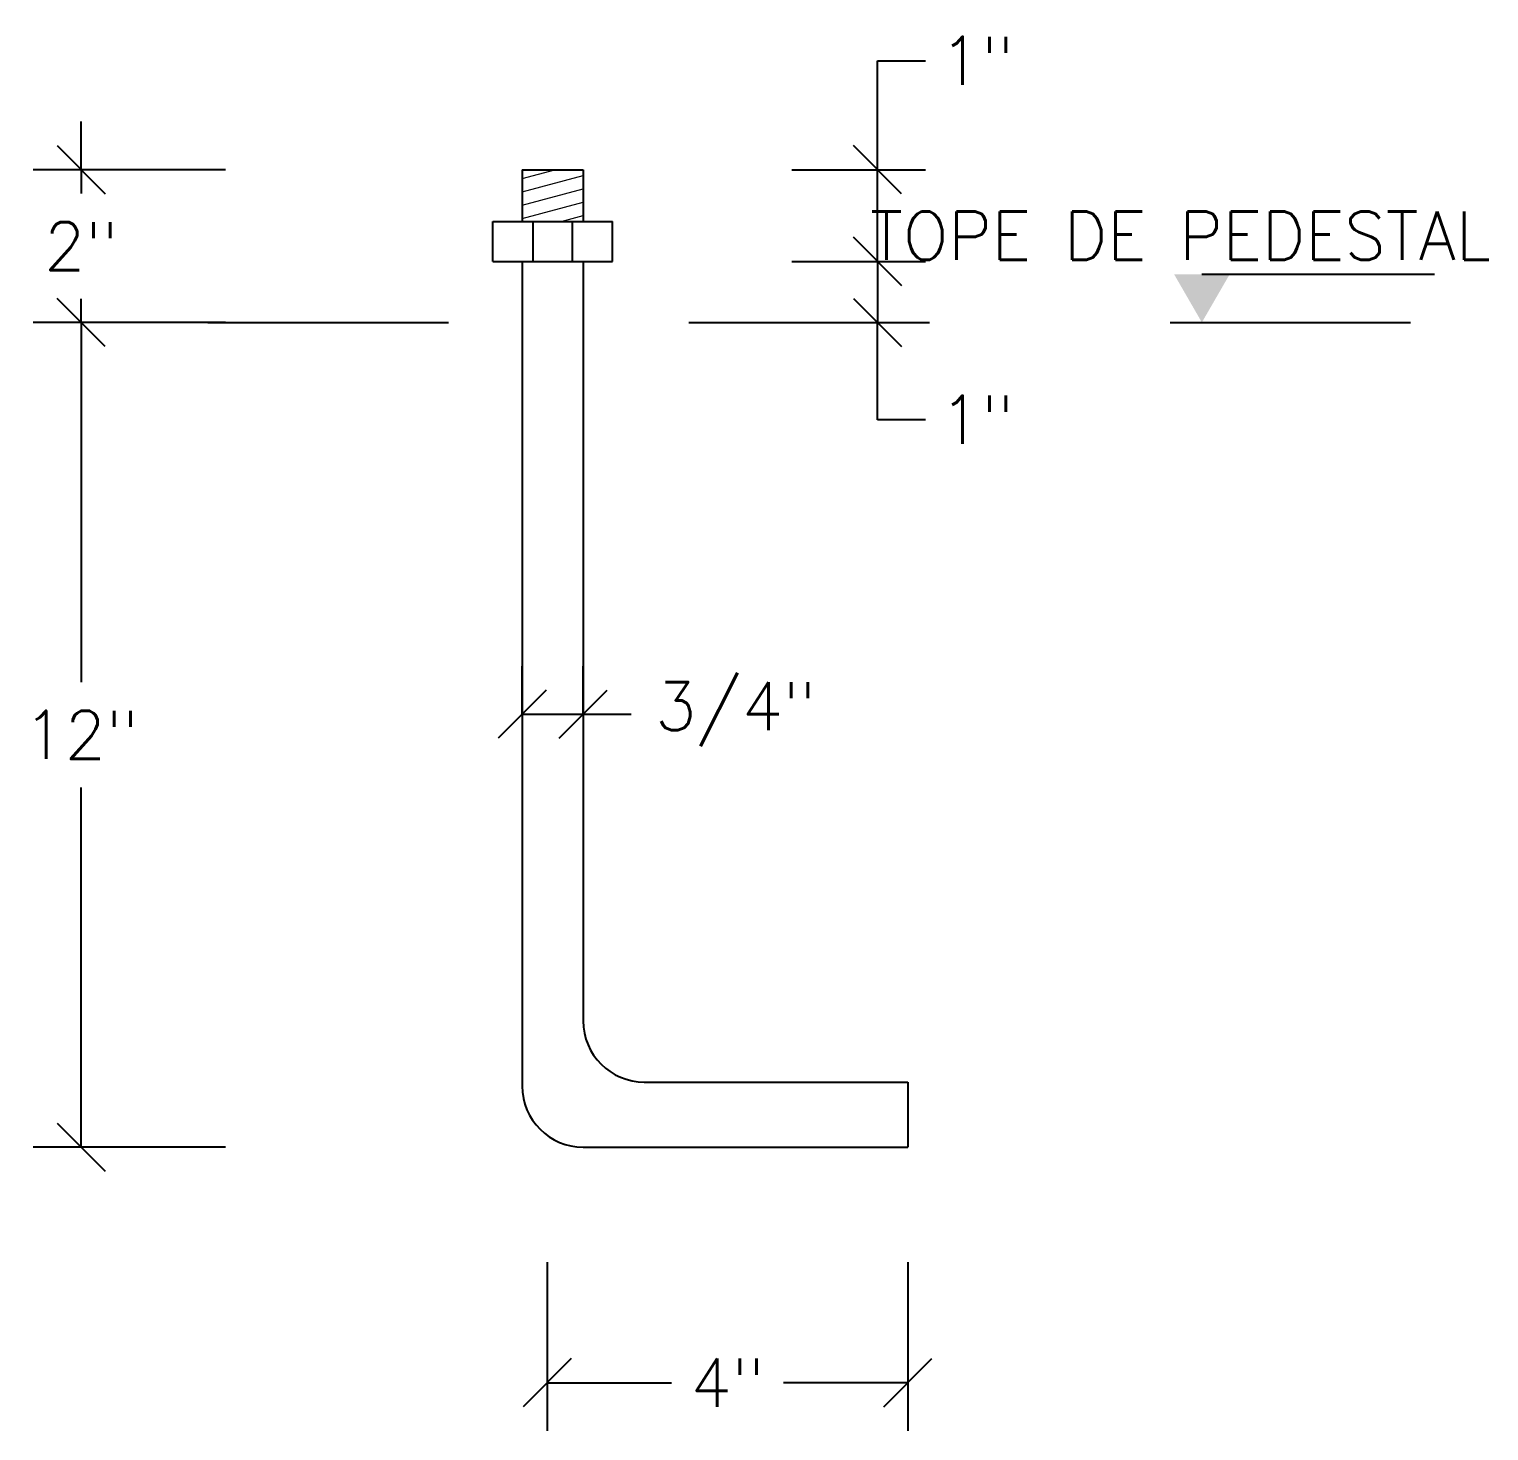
# Model space of a CAD drawing. Header units: metres. Extents: x -44 to 358, y -286 to 66.
# Drawn here: x 142.699 to 143.306, y 15.016 to 15.598 of the extents above; entities that cross this region are included whole.
import ezdxf

# ---------------------------------------------------------------- set-up
doc = ezdxf.new("R2010")
doc.units = ezdxf.units.M
doc.header["$LTSCALE"] = 0.3
doc.header["$PDMODE"] = 3
doc.linetypes.add('HIDDEN2', pattern=[4.7625, 3.175, -1.5875])
for name, color, linetype in [('DIMTEXTO', 4, 'Continuous'), ('HATCH MUROS', 8, 'Continuous'), ('XREF1$0$MUROS', 1, 'Continuous')]:
    doc.layers.add(name, color=color, linetype=linetype)
doc.styles.add('SMPLEX', font='simplex.shx')
doc.dimstyles.new('D-10', dxfattribs={"dimscale": 0.1, "dimtxt": 0.2, "dimasz": 0.2, "dimexe": 0.2, "dimexo": 0.2, "dimgap": 0.1, "dimtad": 0, "dimtih": 1, "dimtoh": 1, "dimzin": 0, "dimdsep": 46, "dimtxsty": 'SMPLEX', "dimblk1": 'OBLIQUE', "dimblk2": 'OBLIQUE', "dimsah": 1, "dimcen": 0.2, "dimclrd": 4, "dimclre": 4, "dimclrt": 4, "dimadec": 0, "dimazin": 0, "dimtfac": 1, "dimtmove": 0, "dimatfit": 3, "dimldrblk": 'OPEN30', "dimfxl": 0.6, "dimfxlon": 1, "dimtolj": 1, "dimtzin": 0, "dimarcsym": 0})

# ---------------------------------------------------------------- blocks, each defined once
blk = doc.blocks.new('_DatumFilled')
at = {"color": 0, "linetype": 'ByBlock'}
blk.add_solid([(0, 0.577), (-1, 0), (0, -0.577)], dxfattribs=at)
blk = doc.blocks.new('_OBLIQUE')
at = {"color": 0, "linetype": 'ByBlock'}
blk.add_line((-0.5, -0.5), (0.5, 0.5), dxfattribs=at)
blk = doc.blocks.new('*D342')
at = {"layer": 'DEFPOINTS', "color": 0, "transparency": 16777216}
for p in [(142.99641, 15.50196), (142.99641, 15.47656), (143.05195, 15.47656)]:
    blk.add_point(p, dxfattribs=at)
at = {"layer": 'DIMTEXTO', "color": 4, "lineweight": -2, "transparency": 16777216}
for p, q in [((143.01641, 15.50196), (143.07195, 15.50196)), ((143.05195, 15.50196), (143.05195, 15.47656)), ((143.01641, 15.47656), (143.07195, 15.47656)), ((143.05195, 15.43612), (143.05195, 15.47656)), ((143.07195, 15.43612), (143.05195, 15.43612))]:
    blk.add_line(p, q, dxfattribs=at)
at = {"layer": 'DIMTEXTO', "color": 4, "lineweight": -2, "transparency": 16777216, "xscale": 0.02, "yscale": 0.02, "zscale": 0.02}
for p, rotation in [((143.05195, 15.50196), 90), ((143.05195, 15.47656), 270)]:
    blk.add_blockref('_OBLIQUE', p, dxfattribs=dict(at, rotation=rotation))
at = {"layer": 'DIMTEXTO', "color": 4, "transparency": 16777216, "insert": (143.09337, 15.43612), "char_height": 0.02, "attachment_point": 5, "style": 'SMPLEX'}
blk.add_mtext('\\A1;1"', dxfattribs=at)
blk = doc.blocks.new('_Open30')
at = {"color": 0, "lineweight": -2}
for p, q in [((-1, 0.268), (0, 0)), ((0, 0), (-1, -0.268)), ((0, 0), (-1, 0))]:
    blk.add_line(p, q, dxfattribs=at)
blk = doc.blocks.new('*D343')
at = {"layer": 'DEFPOINTS', "color": 0, "transparency": 16777216}
for p in [(142.99641, 15.54006), (143.05195, 15.54006), (142.99641, 15.50196)]:
    blk.add_point(p, dxfattribs=at)
at = {"layer": 'DIMTEXTO', "color": 4, "lineweight": -2, "transparency": 16777216}
for p, q in [((143.05195, 15.54006), (143.05195, 15.58536)), ((143.05195, 15.58536), (143.07195, 15.58536)), ((143.01641, 15.54006), (143.07195, 15.54006)), ((143.05195, 15.50196), (143.05195, 15.54006)), ((143.01641, 15.50196), (143.07195, 15.50196))]:
    blk.add_line(p, q, dxfattribs=at)
at = {"layer": 'DIMTEXTO', "color": 4, "lineweight": -2, "transparency": 16777216, "xscale": 0.02, "yscale": 0.02, "zscale": 0.02}
for p, rotation in [((143.05195, 15.54006), 90), ((143.05195, 15.50196), 270)]:
    blk.add_blockref('_OBLIQUE', p, dxfattribs=dict(at, rotation=rotation))
at = {"layer": 'DIMTEXTO', "color": 4, "transparency": 16777216, "insert": (143.09337, 15.58536), "char_height": 0.02, "attachment_point": 5, "style": 'SMPLEX'}
blk.add_mtext('\\A1;1"', dxfattribs=at)
blk = doc.blocks.new('*D344')
at = {"layer": 'DEFPOINTS', "color": 0, "transparency": 16777216}
for p in [(142.91465, 15.10585), (143.06465, 15.10585), (143.06465, 15.03572)]:
    blk.add_point(p, dxfattribs=at)
at = {"layer": 'DIMTEXTO', "color": 4, "lineweight": -2, "transparency": 16777216}
for p, q in [((142.91465, 15.08585), (142.91465, 15.01572)), ((143.06465, 15.08585), (143.06465, 15.01572)), ((142.91465, 15.03572), (142.96631, 15.03572)), ((143.06465, 15.03572), (143.01298, 15.03572))]:
    blk.add_line(p, q, dxfattribs=at)
at = {"layer": 'DIMTEXTO', "color": 4, "lineweight": -2, "transparency": 16777216, "xscale": 0.02, "yscale": 0.02, "zscale": 0.02, "rotation": 180}
blk.add_blockref('_OBLIQUE', (142.91465, 15.03572), dxfattribs=at)
at = {"layer": 'DIMTEXTO', "color": 4, "lineweight": -2, "transparency": 16777216, "xscale": 0.02, "yscale": 0.02, "zscale": 0.02}
blk.add_blockref('_OBLIQUE', (143.06465, 15.03572), dxfattribs=at)
at = {"layer": 'DIMTEXTO', "color": 4, "transparency": 16777216, "insert": (142.98965, 15.03572), "char_height": 0.02, "attachment_point": 5, "style": 'SMPLEX'}
blk.add_mtext('\\A1;4"', dxfattribs=at)
blk = doc.blocks.new('*D345')
at = {"layer": 'DEFPOINTS', "color": 0, "transparency": 16777216}
for p in [(142.83468, 15.54006), (142.72092, 15.47656), (142.83468, 15.47656)]:
    blk.add_point(p, dxfattribs=at)
at = {"layer": 'DIMTEXTO', "color": 4, "lineweight": -2, "transparency": 16777216}
for p, q in [((142.72092, 15.54006), (142.72092, 15.56006)), ((142.78092, 15.54006), (142.70092, 15.54006)), ((142.72092, 15.54006), (142.72092, 15.53022)), ((142.72092, 15.47656), (142.72092, 15.48641)), ((142.78092, 15.47656), (142.70092, 15.47656)), ((142.72092, 15.47656), (142.72092, 15.45656))]:
    blk.add_line(p, q, dxfattribs=at)
at = {"layer": 'DIMTEXTO', "color": 4, "lineweight": -2, "transparency": 16777216, "xscale": 0.02, "yscale": 0.02, "zscale": 0.02}
for p, rotation in [((142.72092, 15.54006), 270), ((142.72092, 15.47656), 90)]:
    blk.add_blockref('_OBLIQUE', p, dxfattribs=dict(at, rotation=rotation))
at = {"layer": 'DIMTEXTO', "color": 4, "transparency": 16777216, "insert": (142.72092, 15.50831), "char_height": 0.02, "attachment_point": 5, "style": 'SMPLEX'}
blk.add_mtext('\\A1;2"', dxfattribs=at)
blk = doc.blocks.new('*D346')
at = {"layer": 'DEFPOINTS', "color": 0, "transparency": 16777216}
for p in [(142.83468, 15.47656), (142.72092, 15.13366), (142.83468, 15.13366)]:
    blk.add_point(p, dxfattribs=at)
at = {"layer": 'DIMTEXTO', "color": 4, "lineweight": -2, "transparency": 16777216}
for p, q in [((142.78092, 15.47656), (142.70092, 15.47656)), ((142.72092, 15.47656), (142.72092, 15.32702)), ((142.72092, 15.13366), (142.72092, 15.28321)), ((142.78092, 15.13366), (142.70092, 15.13366))]:
    blk.add_line(p, q, dxfattribs=at)
at = {"layer": 'DIMTEXTO', "color": 4, "lineweight": -2, "transparency": 16777216, "xscale": 0.02, "yscale": 0.02, "zscale": 0.02}
for p, rotation in [((142.72092, 15.47656), 90), ((142.72092, 15.13366), 270)]:
    blk.add_blockref('_OBLIQUE', p, dxfattribs=dict(at, rotation=rotation))
at = {"layer": 'DIMTEXTO', "color": 4, "transparency": 16777216, "insert": (142.72092, 15.30511), "char_height": 0.02, "attachment_point": 5, "style": 'SMPLEX'}
blk.add_mtext('\\A1;12"', dxfattribs=at)
blk = doc.blocks.new('*D532')
at = {"layer": 'DEFPOINTS', "color": 0, "transparency": 16777216}
for p in [(142.90425, 15.312), (142.92965, 15.31367), (142.92965, 15.312)]:
    blk.add_point(p, dxfattribs=at)
at = {"layer": 'DIMTEXTO', "color": 4, "lineweight": -2, "transparency": 16777216}
for p, q in [((142.90425, 15.31367), (142.90425, 15.33367)), ((142.92965, 15.31367), (142.92965, 15.33367)), ((142.90425, 15.31367), (142.92965, 15.31367)), ((142.92965, 15.31367), (142.94965, 15.31367))]:
    blk.add_line(p, q, dxfattribs=at)
at = {"layer": 'DIMTEXTO', "color": 4, "lineweight": -2, "transparency": 16777216, "xscale": 0.02, "yscale": 0.02, "zscale": 0.02, "rotation": 180}
blk.add_blockref('_OBLIQUE', (142.90425, 15.31367), dxfattribs=at)
at = {"layer": 'DIMTEXTO', "color": 4, "lineweight": -2, "transparency": 16777216, "xscale": 0.02, "yscale": 0.02, "zscale": 0.02}
blk.add_blockref('_OBLIQUE', (142.92965, 15.31367), dxfattribs=at)
at = {"layer": 'DIMTEXTO', "color": 4, "transparency": 16777216, "insert": (142.99298, 15.31367), "char_height": 0.02, "attachment_point": 5, "style": 'SMPLEX'}
blk.add_mtext('\\A1;3/4"', dxfattribs=at)

msp = doc.modelspace()

# ---------------------------------------------------------------- hatches: boundary and pattern name
at = {"layer": 'HATCH MUROS', "lineweight": 0}
h = msp.add_hatch(dxfattribs=at)
h.set_pattern_fill('ANSI31', color=256, scale=0.001693, angle=150, style=0)
h.set_pattern_definition([(195, (209761.354131, 1046288.994324), (0.001391497458928, -0.005193139215322), [])])
h.paths.add_polyline_path([(142.9296471, 15.5400634), (142.9042471, 15.5400634), (142.9042471, 15.5185205), (142.9296471, 15.5185205)])

# ---------------------------------------------------------------- linework, layer by layer
at = {"layer": 'DIMTEXTO', "color": 6}
for p, q in [((142.9042471, 15.5400634), (142.9042471, 15.5185205)), ((142.9042471, 15.5400634), (142.9296471, 15.5400634)), ((142.9042471, 15.5380204), (142.9042471, 15.5185205)), ((142.9296471, 15.5400634), (142.9296471, 15.5185205)), ((142.9296471, 15.5400634), (142.9296471, 15.5185205)), ((142.8921249, 15.5019634), (142.8921249, 15.5185205)), ((142.8921249, 15.5185205), (142.9417693, 15.5185205)), ((142.9087694, 15.5019634), (142.9087694, 15.5185205)), ((142.9251249, 15.5019634), (142.9251249, 15.5185205)), ((142.9417693, 15.5019634), (142.9417693, 15.5185205)), ((142.8921249, 15.5019634), (142.9417693, 15.5019634)), ((142.9042471, 15.5019634), (142.9042471, 15.1590634)), ((142.9296471, 15.5019634), (142.9296471, 15.1861174)), ((142.9550471, 15.1607174), (143.0646471, 15.1607174)), ((143.0646471, 15.1607174), (143.0646471, 15.1336634)), ((142.9296471, 15.1336634), (143.0646471, 15.1336634))]:
    msp.add_line(p, q, dxfattribs=at)
at = {"layer": 'DIMTEXTO'}
msp.add_line((143.1868583, 15.4965734), (143.2835006, 15.4965734), dxfattribs=at)
at = {"layer": 'DIMTEXTO', "color": 6}
for centre in [(142.9550471, 15.1861174), (142.9296471, 15.1590634)]:
    msp.add_arc(centre, 0.0254, 180, 270, dxfattribs=at)
at = {"layer": 'XREF1$0$MUROS', "color": 8, "linetype": 'HIDDEN2', "ltscale": 0.001}
msp.add_line((142.7736028, 15.4765634), (143.2782941, 15.4765634), dxfattribs=at)

# ---------------------------------------------------------------- block references
at = {"layer": 'DIMTEXTO', "xscale": 0.02001, "yscale": 0.02001, "zscale": 0.02001, "rotation": 89.99999999999999}
msp.add_blockref('_DatumFilled', (143.1868583, 15.4965734), dxfattribs=at)

# ---------------------------------------------------------------- texts
at = {"layer": 'DIMTEXTO', "color": 4, "insert": (143.0488753, 15.5126205), "char_height": 0.02001, "attachment_point": 4, "style": 'SMPLEX'}
msp.add_mtext('\\A1;\\pxql;TOPE DE PEDESTAL', dxfattribs=at)

# ---------------------------------------------------------------- dimensions: what is measured, and where the dimension line sits
at = {"layer": 'DIMTEXTO'}
dim = msp.add_linear_dim(base=(143.0519463, 15.5400634), p1=(142.9964115, 15.5019634), p2=(142.9964115, 15.5400634), angle=270, text='1"', dimstyle='D-10', dxfattribs=at)
dim.commit()
dim.dimension.update_dxf_attribs({"geometry": '*D343', "text_midpoint": (143.0933748, 15.5853618), "dimtype": 160})
for base, p1, p2, text, picture, middle in [((142.7209195, 15.4765634), (142.8346754, 15.5400634), (142.8346754, 15.4765634), '2"', '*D345', (142.7209195, 15.5083134)), ((142.7209195, 15.1336634), (142.8346754, 15.4765634), (142.8346754, 15.1336634), '12"', '*D346', (142.7209195, 15.3051134))]:
    dim = msp.add_linear_dim(base=base, p1=p1, p2=p2, angle=90, text=text, dimstyle='D-10', dxfattribs=at)
    dim.commit()
    dim.dimension.update_dxf_attribs({"geometry": picture, "text_midpoint": middle})
dim = msp.add_linear_dim(base=(143.0519463, 15.4765634), p1=(142.9964115, 15.5019634), p2=(142.9964115, 15.4765634), angle=90, text='1"', dimstyle='D-10', override={"dimtmove": 1}, dxfattribs=at)
dim.commit()
dim.dimension.update_dxf_attribs({"geometry": '*D342', "text_midpoint": (143.0903335, 15.4361231), "dimtype": 160})
for base, p1, p2, text, picture, middle in [((142.9296471, 15.3136676), (142.9042471, 15.312), (142.9296471, 15.312), '3/4"', '*D532', (142.9929805, 15.3136676)), ((143.0646471, 15.0357157), (142.9146471, 15.1058462), (143.0646471, 15.1058462), '4"', '*D344', (142.9896471, 15.0357157))]:
    dim = msp.add_linear_dim(base=base, p1=p1, p2=p2, text=text, dimstyle='D-10', dxfattribs=at)
    dim.commit()
    dim.dimension.update_dxf_attribs({"geometry": picture, "text_midpoint": middle})

doc.saveas('drawing.dxf')
